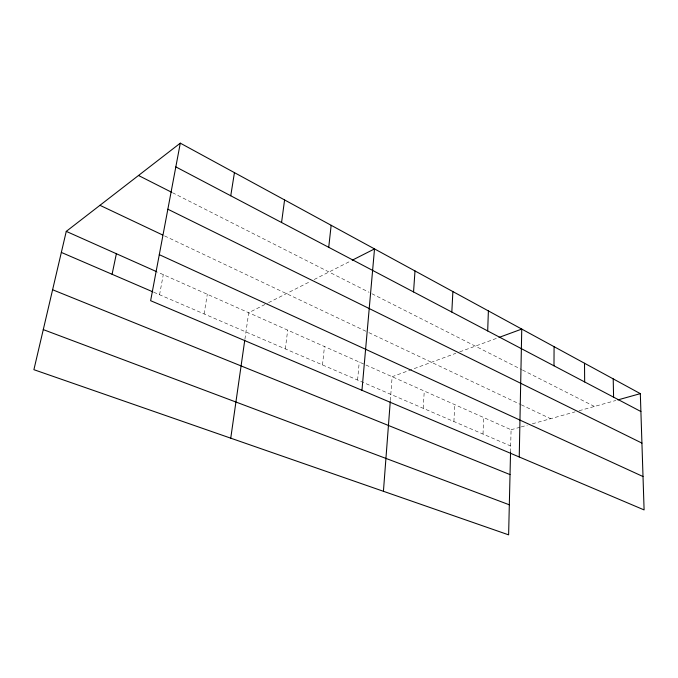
<?xml version="1.0" encoding="UTF-8"?>
<svg xmlns="http://www.w3.org/2000/svg" width="678" height="678" viewBox="0 0 678 678"><rect width="100%" height="100%" fill="white"/><g stroke="black" fill="none" stroke-linecap="round" stroke-linejoin="round"><path stroke-width="0.51" stroke-dasharray="3.39 2.54" d="M510.551 452.124L511.076 429.75L157.533 272.081M483.024 434.073L483.609 417.504M453.904 421.53L454.718 404.613M423.208 408.309L424.267 391.036M390.333 400.571L392.147 376.714L455.828 353.306M357.594 380.044L359.238 362.035M322.499 364.925L324.474 346.526M285.345 348.916L287.684 330.127M244.919 339.153L248.699 312.736L267.556 303.168M204.103 313.922L207.307 294.277M159.567 294.735L163.279 274.649M268.496 302.693L310.49 281.395M314.194 279.514L350.373 261.157M459.735 351.874L497.067 338.153M511.076 429.75L520.195 427.199M521.212 426.92L527.289 425.216M532.357 423.801L575.063 411.868M579.139 410.732L615.844 400.478M153.753 292.235L510.695 445.997M164.568 235.91L367.934 332.203M368.883 332.652L520.365 404.385M521.306 404.825L550.604 418.707M172.458 192.688L369.078 292.294M371.891 293.727L521.585 369.561M522.509 370.027L594.428 406.461"/><path stroke-width="1.02" d="M553.985 365.806L554.079 346.678M519.238 456.972L521.755 329.076L499.042 337.424M510.551 452.124L508.619 534.849L33.9 369.688L66.266 231.376L180.297 143.151L640.32 393.638L644.1 509.915L150.626 300.693L180.297 143.151M487.685 330.94L488.389 310.914M451.819 312.066L452.879 291.574M413.546 291.938L415.004 270.954M383.426 491.296L390.257 401.605M361.959 390.291L374.519 248.911L352.229 260.216M328.728 247.317L331.152 225.299M281.565 222.511L284.582 199.942M230.749 438.174L244.766 340.178M230.749 195.781L234.444 172.636M112.082 274.276L116.37 253.725M617.887 399.91L640.32 393.638M43.282 329.61L509.322 504.788M52.604 289.76L510.025 474.592M61.342 252.419L152.787 291.811M66.266 231.376L156.584 271.658M159.296 254.665L643.015 476.532M99.954 205.315L162.686 235.02M167.856 209.214L641.93 443.098M138.498 175.492L171.517 192.213M175.831 166.89L640.896 411.529M613.209 378.875L613.59 397.164M584.512 363.255L584.665 381.951"/></g></svg>
